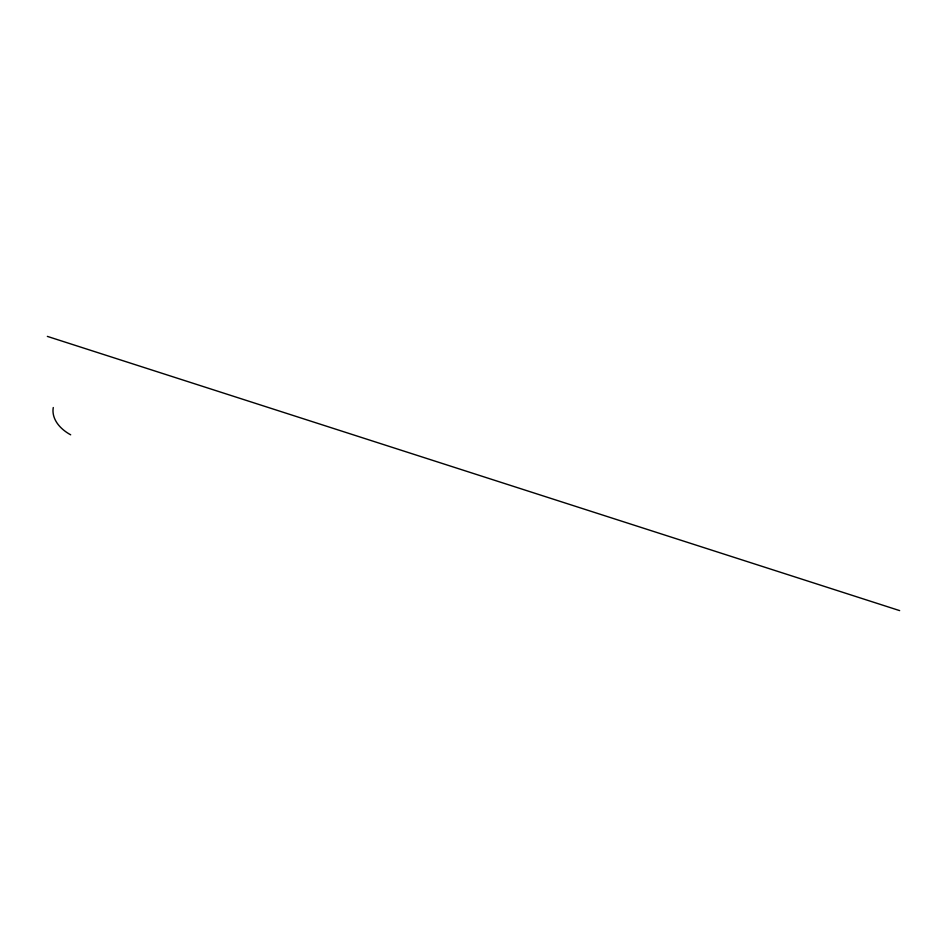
<?xml version="1.0" encoding="UTF-8"?>
<svg xmlns="http://www.w3.org/2000/svg" width="947" height="947" viewBox="0 0 947 947"><rect width="100%" height="100%" fill="white"/><g stroke="black" fill="none" stroke-linecap="round" stroke-linejoin="round"><path stroke-width="1.42" d="M47.35 336.386L899.65 610.614M70.682 434.815A43.763 28.422 6.4 0 1 53.269 407.53"/></g></svg>
